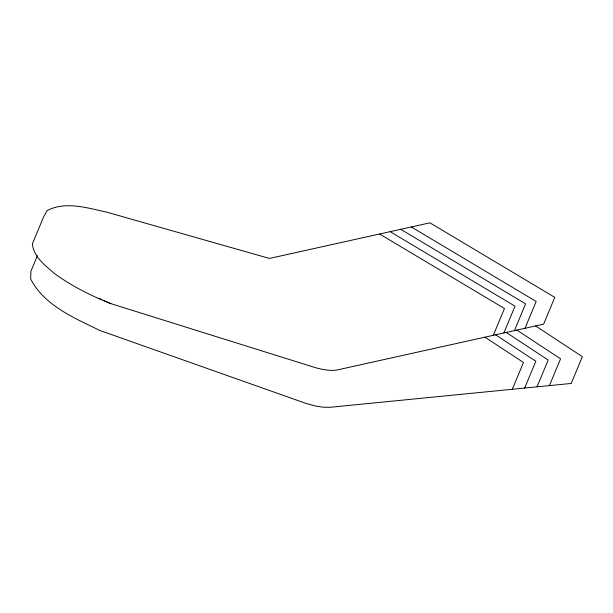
<?xml version="1.0" encoding="UTF-8"?>
<svg xmlns="http://www.w3.org/2000/svg" width="613" height="613" viewBox="0 0 613 613"><rect width="100%" height="100%" fill="white"/><g stroke="black" fill="none" stroke-linecap="round" stroke-linejoin="round"><path stroke-width="0.92" d="M37.408 255.682L30.934 271.237L30.65 278.938C44.144 305.466 74.388 318.009 99.758 330.438L305.994 403.423L315.082 405.913L323.266 407.231L329.978 407.3L571.201 383.454L582.35 356.666L535.593 325.932M493.304 335.311L504.461 308.523L379.6 233.997M503.871 332.966L515.02 306.178L390.167 231.653M514.43 330.622L525.586 303.833L400.726 229.308M525.012 328.277L536.16 301.489L411.308 226.963M512.322 389.278L523.479 362.49L484.96 337.165M524.682 388.052L535.831 361.264L495.588 334.805M537.034 386.834L548.191 360.046L506.215 332.445M549.417 385.608L560.566 358.82L516.859 330.085M110.915 303.65L315.067 367.562A38.558 12.298 22.6 0 0 337.434 369.907L543.631 324.147L554.788 297.359L429.928 222.833L269.452 258.441L106.493 212.083C87.375 208.014 65.514 200.857 47.025 210.65L43.531 217.071L32.382 243.859C33.6 256.977 45.086 265.306 54.228 273.337C71.614 286.049 90.931 295.742 110.915 303.65A87.368 27.869 22.6 0 1 103.091 300.209M101.36 299.412A87.368 27.869 22.6 0 1 98.793 298.194"/></g></svg>
